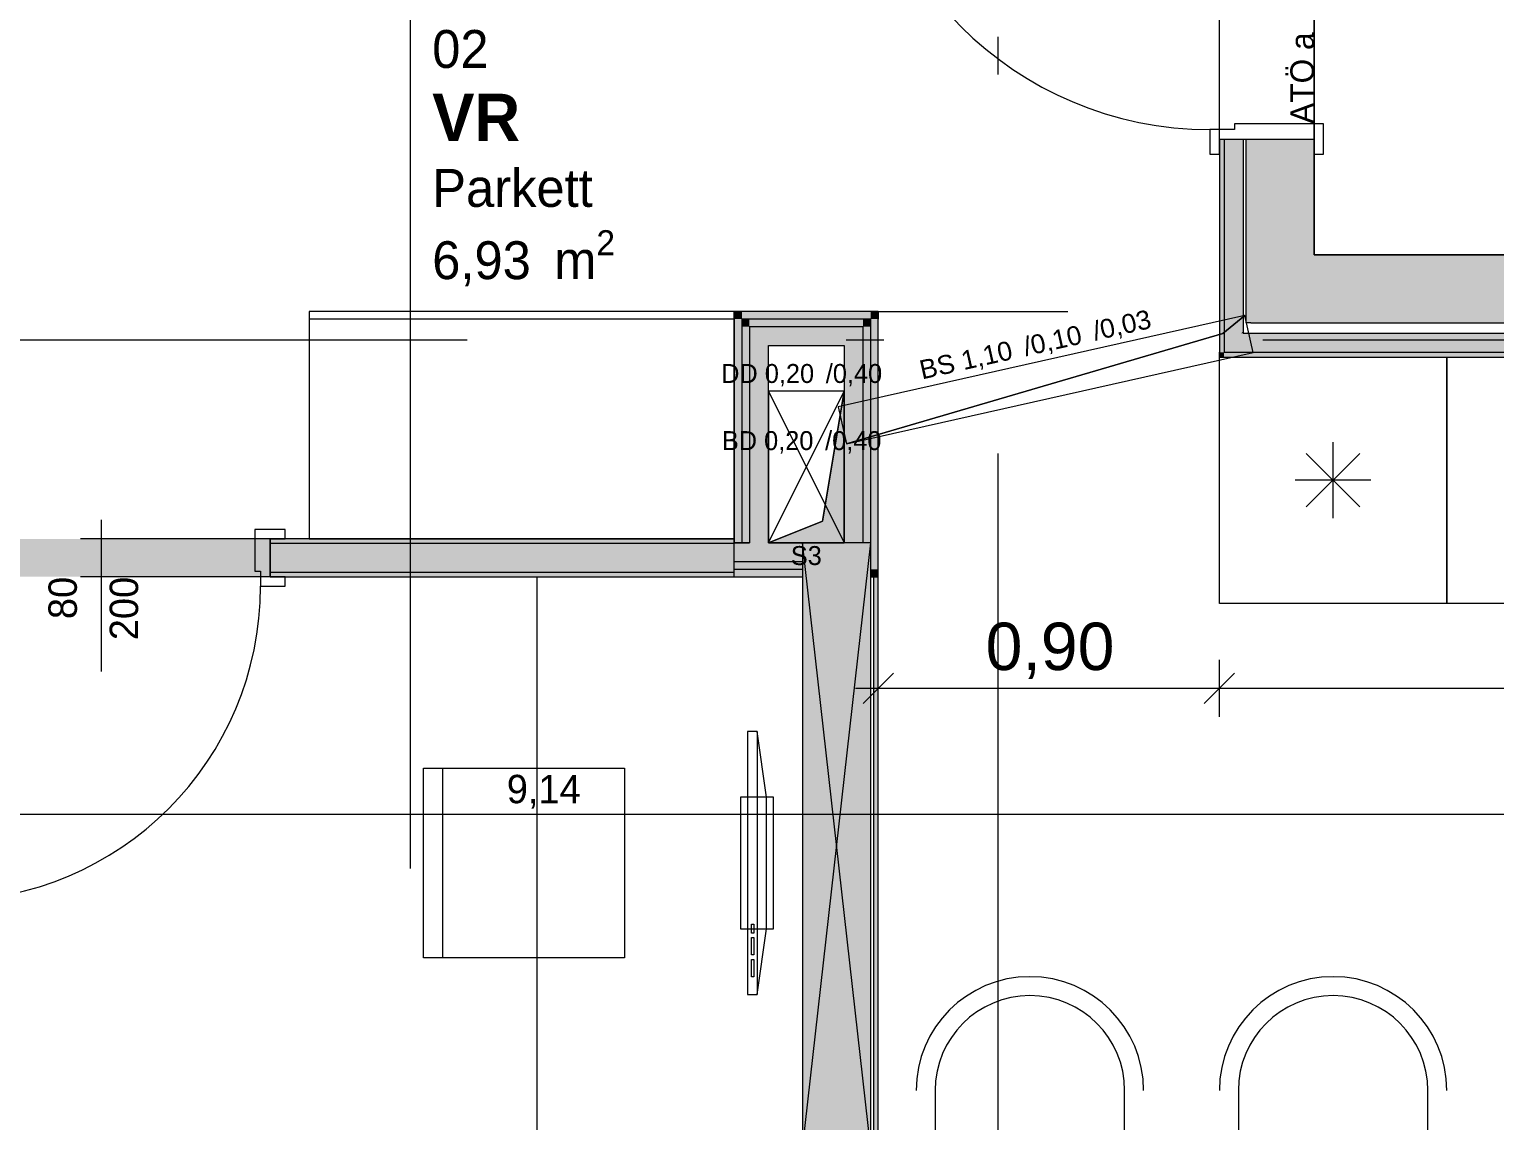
# Model space of a CAD drawing. Header units: metres. Extents: x -4 to 206, y -18 to 45.
# Drawn here: x 3.445 to 7.311, y -11.06 to -8.18 of the extents above; entities that cross this region are included whole.
import ezdxf

# ---------------------------------------------------------------- set-up
doc = ezdxf.new("R2010")
doc.units = ezdxf.units.M
doc.header["$MEASUREMENT"] = 0
for name, pattern in [('Achse', [0.004, 0.002, -0.001, 0, -0.001]), ('Schnittlinie', [0.006, 0.003, -0.0015, 0, -0.0015]), ('Strichlinie eng', [0.002, 0.0015, -0.0005]), ('Untersicht', [0.001, 0.0005, -0.0005])]:
    doc.linetypes.add(name, pattern=pattern)
for name, color, linetype in [('2._2.Stock PP STG1_4_000 Achsraster', 7, 'Continuous'), ('2._2.Stock PP STG1_4_120 Wand Innen tragend', 7, 'Continuous'), ('2._2.Stock PP STG1_4_130 Wand Innen', 7, 'Continuous'), ('2._2.Stock PP STG1_4_150 Stütze', 7, 'Continuous'), ('2._2.Stock PP STG1_4_170 Schachtwände', 7, 'Continuous'), ('2._2.Stock PP STG1_4_220 Bodenaufbau', 7, 'Continuous'), ('2._2.Stock PP STG1_4_270 Deckendurchbruchsymbol', 7, 'Continuous'), ('2._2.Stock PP STG1_4_510 Möblierung', 7, 'Continuous'), ('2._2.Stock PP STG1_4_530 Küche', 7, 'Continuous'), ('2._2.Stock PP STG1_4_810 Raum', 7, 'Continuous'), ('2._2.Stock PP STG1_4_815 Raumbegrenzung', 7, 'Continuous'), ('2._2.Stock PP STG1_4_851 Marker Schnitt', 7, 'Continuous'), ('2._2.Stock PP STG1_4_945 Einreichplan Beschriftung', 7, 'Continuous'), ('2._2.Stock PP STG1_4_950 Polierplan Bemaßung', 7, 'Continuous'), ('2._2.Stock PP STG1_4_950-1 Polierplan Bemaßung Küche', 7, 'Continuous')]:
    doc.layers.add(name, color=color, linetype=linetype)
doc.styles.add('ERSTELLTER_STIL_1', font='arial.ttf')
doc.styles.add('ERSTELLTER_STIL_2', font='')
doc.styles.add('ERSTELLTER_STIL_6', font='')
doc.styles.get('ERSTELLTER_STIL_2').set_extended_font_data('Eurostile')
doc.styles.get('ERSTELLTER_STIL_6').set_extended_font_data('Eurostile', bold=True)

msp = doc.modelspace()

# ---------------------------------------------------------------- hatches: boundary and pattern name
at = {"layer": '2._2.Stock PP STG1_4_120 Wand Innen tragend', "linetype": 'Continuous', "lineweight": 13, "true_color": 0xfb02fe}
for points in [[(6.585, -9.0325), (6.5966, -9.0325), (6.5975, -9.0315), (6.5975, -8.47), (6.585, -8.47)], [(6.5966, -9.0325), (6.585, -9.0325), (6.585, -9.045)], [(6.5966, -9.0325), (6.585, -9.045), (6.5975, -9.045), (6.5975, -9.0325)], [(6.5975, -9.0315), (6.5966, -9.0325), (6.5975, -9.0325)], [(9.435, -9.0325), (6.5975, -9.0325), (6.5975, -9.045), (9.435, -9.045)]]:
    msp.add_hatch(color=6, dxfattribs=at).paths.add_polyline_path(points)
at = {"layer": '2._2.Stock PP STG1_4_120 Wand Innen tragend', "linetype": 'Continuous', "lineweight": 13, "true_color": 0xffaa00}
for points in [[(6.5975, -8.9825), (6.6429, -8.9825), (6.6475, -8.9775), (6.6475, -8.47), (6.5975, -8.47)], [(6.5975, -8.9825), (6.5975, -9.0315), (6.6429, -8.9825)], [(6.6475, -8.9825), (6.6429, -8.9825), (6.5975, -9.0315), (6.5975, -9.0325), (6.6475, -9.0325)], [(6.6475, -8.9775), (6.6429, -8.9825), (6.6475, -8.9825)], [(9.4475, -8.9825), (6.6475, -8.9825), (6.6475, -9.0325), (9.4475, -9.0325)]]:
    msp.add_hatch(color=40, dxfattribs=at).paths.add_polyline_path(points)
at = {"layer": '2._2.Stock PP STG1_4_120 Wand Innen tragend', "linetype": 'Continuous', "lineweight": 13, "true_color": 0x3f7f02}
for points in [[(6.655, -8.775), (6.835, -8.775), (6.835, -8.47), (6.655, -8.47)], [(6.655, -8.955), (6.6683, -8.955), (6.835, -8.775), (6.655, -8.775)], [(6.835, -8.775), (6.6683, -8.955), (6.835, -8.955)], [(9.505, -8.775), (6.835, -8.775), (6.835, -8.955), (9.505, -8.955)]]:
    msp.add_hatch(color=76, dxfattribs=at).paths.add_polyline_path(points)
at = {"layer": '2._2.Stock PP STG1_4_130 Wand Innen', "linetype": 'Continuous', "lineweight": 0, "true_color": 0xffffff}
msp.add_hatch(color=7, dxfattribs=at).paths.add_polyline_path([(3.19, -9.525), (3.19, -9.625), (4.08, -9.625), (4.08, -9.525)])
at = {"layer": '2._2.Stock PP STG1_4_130 Wand Innen', "linetype": 'Continuous', "lineweight": 13, "true_color": 0xfb02fe}
for points in [[(4.08, -9.5375), (5.305, -9.5375), (5.305, -9.525), (4.08, -9.525)], [(4.08, -9.6125), (4.08, -9.625), (5.305, -9.625), (5.305, -9.6125)], [(5.685, -11.135), (5.685, -9.625), (5.6725, -9.625), (5.6725, -11.135)]]:
    msp.add_hatch(color=6, dxfattribs=at).paths.add_polyline_path(points)
at = {"layer": '2._2.Stock PP STG1_4_130 Wand Innen', "linetype": 'Continuous', "lineweight": 13, "true_color": 0xffaa00}
msp.add_hatch(color=40, dxfattribs=at).paths.add_polyline_path([(4.08, -9.6125), (5.305, -9.6125), (5.305, -9.5375), (4.08, -9.5375)])
at = {"layer": '2._2.Stock PP STG1_4_150 Stütze', "linetype": 'Continuous', "lineweight": 13, "true_color": 0x3f7f02}
msp.add_hatch(color=76, dxfattribs=at).paths.add_polyline_path([(5.485, -11.135), (5.665, -11.135), (5.665, -9.535), (5.485, -9.535)])
at = {"layer": '2._2.Stock PP STG1_4_170 Schachtwände', "linetype": 'Continuous', "lineweight": 13, "true_color": 0xfb02fe}
for points in [[(5.325, -8.945), (5.305, -8.925), (5.305, -8.945)], [(5.325, -8.925), (5.305, -8.925), (5.325, -8.945)], [(5.325, -8.945), (5.665, -8.945), (5.665, -8.925), (5.325, -8.925)], [(5.665, -8.945), (5.685, -8.945), (5.685, -8.925)], [(5.665, -8.945), (5.685, -8.925), (5.665, -8.925)], [(5.305, -8.945), (5.305, -9.535), (5.325, -9.535), (5.325, -8.945)], [(5.345, -8.965), (5.325, -8.945), (5.325, -8.965)], [(5.345, -8.945), (5.325, -8.945), (5.345, -8.965)], [(5.325, -8.965), (5.325, -9.535), (5.345, -9.535), (5.345, -8.965)], [(5.345, -8.965), (5.645, -8.965), (5.645, -8.945), (5.345, -8.945)], [(5.645, -8.965), (5.665, -8.965), (5.665, -8.945)], [(5.645, -8.965), (5.665, -8.945), (5.645, -8.945)], [(5.665, -8.965), (5.645, -8.965), (5.645, -9.535), (5.665, -9.535)], [(5.665, -8.945), (5.665, -9.605), (5.685, -9.605), (5.685, -8.945)], [(5.305, -9.585), (5.305, -9.605), (5.485, -9.605), (5.485, -9.585)], [(5.305, -9.605), (5.305, -9.625), (5.485, -9.625), (5.485, -9.605)], [(5.665, -9.605), (5.685, -9.625), (5.685, -9.605)], [(5.665, -9.625), (5.685, -9.625), (5.665, -9.605)]]:
    msp.add_hatch(color=6, dxfattribs=at).paths.add_polyline_path(points)
at = {"layer": '2._2.Stock PP STG1_4_170 Schachtwände', "linetype": 'Continuous', "lineweight": 13, "true_color": 0xffaa00}
for points in [[(5.395, -9.015), (5.345, -8.965), (5.345, -9.015)], [(5.395, -8.965), (5.345, -8.965), (5.395, -9.015)], [(5.395, -9.015), (5.595, -9.015), (5.595, -8.965), (5.395, -8.965)], [(5.595, -9.015), (5.645, -9.015), (5.645, -8.965)], [(5.595, -9.015), (5.645, -8.965), (5.595, -8.965)], [(5.345, -9.015), (5.345, -9.535), (5.395, -9.535), (5.395, -9.015)], [(5.595, -9.015), (5.595, -9.535), (5.645, -9.535), (5.645, -9.015)], [(5.305, -9.535), (5.305, -9.585), (5.485, -9.585), (5.485, -9.535)]]:
    msp.add_hatch(color=40, dxfattribs=at).paths.add_polyline_path(points)
at = {"layer": '2._2.Stock PP STG1_4_270 Deckendurchbruchsymbol', "linetype": 'Continuous', "lineweight": 0}
msp.add_hatch(color=8, dxfattribs=at).paths.add_polyline_path([(5.395, -9.535), (5.595, -9.535), (5.595, -9.135), (5.5379, -9.4779)])

# ---------------------------------------------------------------- linework, layer by layer
at = {"layer": '2._2.Stock PP STG1_4_000 Achsraster', "color": 5, "linetype": 'Achse', "lineweight": 0, "ltscale": 1000}
for p, q in [((6, 3), (6, -18)), ((-1.5, -9), (21, -9))]:
    msp.add_line(p, q, dxfattribs=at)
at = {"layer": '2._2.Stock PP STG1_4_120 Wand Innen tragend', "color": 8, "linetype": 'Continuous', "lineweight": 13, "ltscale": 1000}
for p, q in [((6.585, -8.47), (6.585, -7.48)), ((6.835, -8.47), (6.835, -7.48))]:
    msp.add_line(p, q, dxfattribs=at)
at = {"layer": '2._2.Stock PP STG1_4_120 Wand Innen tragend', "color": 7, "linetype": 'Continuous', "lineweight": 13, "ltscale": 1000}
for p, q in [((6.625, -8.445), (6.56, -8.445)), ((6.56, -8.445), (6.56, -8.51)), ((6.86, -8.43), (6.625, -8.43)), ((6.625, -8.43), (6.625, -8.445)), ((6.86, -8.51), (6.86, -8.43)), ((6.585, -8.47), (6.5975, -8.47)), ((6.585, -8.51), (6.585, -8.47)), ((6.585, -8.47), (6.835, -8.47)), ((6.585, -8.47), (6.5975, -8.47)), ((6.585, -8.47), (6.5975, -8.47)), ((6.5975, -8.47), (6.5975, -8.9825)), ((6.5975, -8.47), (6.6475, -8.47)), ((6.5975, -8.47), (6.6475, -8.47)), ((6.5975, -8.47), (6.6475, -8.47)), ((6.6475, -8.47), (6.6475, -8.955)), ((6.6475, -8.47), (6.655, -8.47)), ((6.6475, -8.47), (6.655, -8.47)), ((6.6475, -8.47), (6.655, -8.47)), ((6.835, -8.47), (6.835, -8.51)), ((6.56, -8.51), (6.585, -8.51)), ((6.835, -8.51), (6.86, -8.51)), ((6.6475, -8.955), (6.6475, -8.9775)), ((6.6475, -8.955), (6.6475, -8.9775)), ((6.5975, -8.9825), (6.5975, -9.0315)), ((6.5975, -8.9825), (6.5975, -9.0315)), ((6.6475, -8.9775), (6.6475, -8.9825)), ((6.6475, -8.9775), (6.6475, -8.9825)), ((6.6475, -8.9825), (6.655, -8.9825)), ((6.655, -8.9825), (9.4975, -8.9825)), ((6.5975, -9.0315), (6.5975, -9.0325)), ((6.5975, -9.0315), (6.5975, -9.0325)), ((6.5975, -9.0325), (6.6475, -9.0325)), ((6.6475, -9.0325), (9.4475, -9.0325))]:
    msp.add_line(p, q, dxfattribs=at)
at = {"layer": '2._2.Stock PP STG1_4_120 Wand Innen tragend', "color": 7, "linetype": 'Continuous', "lineweight": 18, "ltscale": 1000}
for p, q in [((6.655, -8.47), (6.655, -8.775)), ((6.655, -8.47), (6.835, -8.47)), ((6.655, -8.47), (6.835, -8.47)), ((6.655, -8.47), (6.835, -8.47)), ((6.655, -8.775), (6.655, -8.955)), ((6.655, -8.775), (6.655, -8.955)), ((6.6683, -8.955), (6.655, -8.955)), ((6.6683, -8.955), (6.835, -8.955)), ((6.835, -8.955), (9.505, -8.955))]:
    msp.add_line(p, q, dxfattribs=at)
at = {"layer": '2._2.Stock PP STG1_4_120 Wand Innen tragend', "color": 7, "linetype": 'Continuous', "lineweight": 13, "ltscale": 1000, "flags": 128}
for points in [[(6.585, -8.47), (6.585, -9.0325)], [(6.585, -9.045), (6.585, -9.0325)], [(6.585, -9.045), (9.435, -9.045)]]:
    msp.add_lwpolyline(points, dxfattribs=at)
at = {"layer": '2._2.Stock PP STG1_4_120 Wand Innen tragend', "color": 7, "linetype": 'Continuous', "lineweight": 18, "ltscale": 1000, "flags": 128}
for points in [[(6.835, -8.775), (6.835, -8.47)], [(13.295, -8.775), (6.835, -8.775)]]:
    msp.add_lwpolyline(points, dxfattribs=at)
at = {"layer": '2._2.Stock PP STG1_4_120 Wand Innen tragend', "color": 7, "linetype": 'Continuous', "lineweight": 13, "ltscale": 1000}
msp.add_arc((6.56, -7.515), 0.93, 180, 270, dxfattribs=at)
at = {"layer": '2._2.Stock PP STG1_4_130 Wand Innen', "color": 7, "linetype": 'Continuous', "lineweight": 13, "ltscale": 1000}
for p, q in [((3.635, -9.875), (3.635, -9.475)), ((4.04, -9.5), (4.04, -9.61)), ((4.12, -9.5), (4.04, -9.5)), ((4.12, -9.525), (4.12, -9.5)), ((4.08, -9.625), (4.08, -9.525)), ((4.08, -9.525), (4.12, -9.525)), ((4.04, -9.61), (4.055, -9.61)), ((4.055, -9.61), (4.055, -9.65)), ((4.12, -9.625), (4.08, -9.625)), ((4.12, -9.65), (4.12, -9.625)), ((4.055, -9.65), (4.12, -9.65))]:
    msp.add_line(p, q, dxfattribs=at)
at = {"layer": '2._2.Stock PP STG1_4_130 Wand Innen', "color": 8, "linetype": 'Untersicht', "lineweight": 13, "ltscale": 1000}
for p, q in [((4.08, -9.525), (3.19, -9.525)), ((4.08, -9.625), (3.19, -9.625))]:
    msp.add_line(p, q, dxfattribs=at)
at = {"layer": '2._2.Stock PP STG1_4_130 Wand Innen', "color": 7, "linetype": 'Continuous', "lineweight": 18, "ltscale": 1000}
for p, q in [((4.08, -9.525), (4.08, -9.5375)), ((4.08, -9.525), (4.08, -9.5375)), ((4.08, -9.525), (4.08, -9.5375)), ((5.305, -9.5375), (4.08, -9.5375)), ((4.08, -9.5375), (4.08, -9.6125)), ((4.08, -9.5375), (4.08, -9.6125)), ((4.08, -9.5375), (4.08, -9.6125)), ((4.08, -9.6125), (5.305, -9.6125)), ((4.08, -9.6125), (4.08, -9.625)), ((4.08, -9.6125), (4.08, -9.625)), ((4.08, -9.6125), (4.08, -9.625)), ((5.6725, -9.625), (5.6725, -11.135))]:
    msp.add_line(p, q, dxfattribs=at)
at = {"layer": '2._2.Stock PP STG1_4_130 Wand Innen', "color": 7, "linetype": 'Continuous', "lineweight": 18, "ltscale": 1000, "flags": 128}
for points in [[(5.305, -9.525), (4.08, -9.525)], [(5.305, -9.625), (5.305, -9.525)], [(4.08, -9.625), (5.305, -9.625)], [(5.685, -9.625), (5.665, -9.625)], [(5.685, -11.135), (5.685, -9.625)]]:
    msp.add_lwpolyline(points, dxfattribs=at)
at = {"layer": '2._2.Stock PP STG1_4_130 Wand Innen', "color": 7, "linetype": 'Continuous', "lineweight": 13, "ltscale": 1000}
msp.add_arc((3.225, -9.65), 0.83, 270, 0, dxfattribs=at)
at = {"layer": '2._2.Stock PP STG1_4_150 Stütze', "color": 7, "linetype": 'Continuous', "lineweight": 13, "ltscale": 1000}
for p, q in [((5.485, -11.135), (5.665, -9.535)), ((5.665, -11.135), (5.485, -9.535))]:
    msp.add_line(p, q, dxfattribs=at)
at = {"layer": '2._2.Stock PP STG1_4_150 Stütze', "color": 7, "linetype": 'Continuous', "lineweight": 18, "ltscale": 1000, "flags": 128}
msp.add_lwpolyline([(5.485, -11.135), (5.665, -11.135), (5.665, -9.535), (5.485, -9.535)], close=True, dxfattribs=at)
at = {"layer": '2._2.Stock PP STG1_4_170 Schachtwände', "color": 7, "linetype": 'Continuous', "lineweight": 18, "ltscale": 1000}
for p, q in [((5.345, -8.945), (5.325, -8.945)), ((5.325, -8.945), (5.325, -8.965)), ((5.325, -8.965), (5.325, -9.535)), ((5.645, -8.945), (5.345, -8.945)), ((5.345, -8.965), (5.345, -9.015)), ((5.395, -8.965), (5.345, -8.965)), ((5.345, -8.965), (5.345, -9.015)), ((5.595, -8.965), (5.395, -8.965)), ((5.645, -8.965), (5.595, -8.965)), ((5.665, -8.945), (5.645, -8.945)), ((5.645, -9.015), (5.645, -8.965)), ((5.645, -9.015), (5.645, -8.965)), ((5.665, -8.965), (5.665, -8.945)), ((5.665, -9.535), (5.665, -8.965)), ((5.345, -9.015), (5.345, -9.535)), ((5.645, -9.535), (5.645, -9.015)), ((5.305, -9.585), (5.485, -9.585)), ((5.305, -9.605), (5.485, -9.605))]:
    msp.add_line(p, q, dxfattribs=at)
at = {"layer": '2._2.Stock PP STG1_4_170 Schachtwände', "color": 7, "linetype": 'Continuous', "lineweight": 18, "ltscale": 1000, "flags": 128}
for points in [[(5.305, -8.925), (5.305, -8.945)], [(5.685, -8.925), (5.305, -8.925)], [(5.685, -8.925), (5.685, -8.945)], [(5.305, -8.945), (5.305, -9.535)], [(5.685, -9.605), (5.685, -8.945)], [(5.395, -9.015), (5.595, -9.015)], [(5.395, -9.535), (5.395, -9.015)], [(5.595, -9.015), (5.595, -9.535)], [(5.345, -9.535), (5.305, -9.535)], [(5.305, -9.585), (5.305, -9.535)], [(5.305, -9.535), (5.325, -9.535)], [(5.325, -9.535), (5.345, -9.535)], [(5.485, -9.535), (5.395, -9.535)], [(5.305, -9.605), (5.305, -9.585)], [(5.305, -9.625), (5.305, -9.605)], [(5.305, -9.625), (5.485, -9.625)], [(5.665, -9.625), (5.685, -9.625)], [(5.685, -9.625), (5.685, -9.605)]]:
    msp.add_lwpolyline(points, dxfattribs=at)
at = {"layer": '2._2.Stock PP STG1_4_220 Bodenaufbau', "color": 7, "linetype": 'Continuous', "lineweight": 13, "ltscale": 1000, "true_color": 0xf4f4f4, "flags": 128}
for points in [[(6.835, -8.775), (6.835, -6.225), (8.295, -6.225), (8.295, -5.7475), (8.745, -5.7475), (8.745, -3.865), (11.105, -3.865), (11.105, -6.225), (13.385, -6.225), (13.385, -8.775)], [(6.835, -8.775), (8.105, -8.775), (8.105, -7.555), (12.165, -7.555), (12.165, -8.775), (13.385, -8.775), (13.385, -6.225), (11.105, -6.225), (11.105, -6.045), (8.975, -6.045), (8.975, -6.225), (6.835, -6.225)]]:
    msp.add_lwpolyline(points, close=True, dxfattribs=at)
at = {"layer": '2._2.Stock PP STG1_4_270 Deckendurchbruchsymbol', "color": 7, "linetype": 'Strichlinie eng', "lineweight": 13, "ltscale": 1000}
for p, q in [((5.395, -9.535), (5.595, -9.135)), ((5.395, -9.135), (5.595, -9.535))]:
    msp.add_line(p, q, dxfattribs=at)
at = {"layer": '2._2.Stock PP STG1_4_270 Deckendurchbruchsymbol', "color": 1, "linetype": 'Continuous', "lineweight": 0, "ltscale": 1000, "flags": 128}
for points in [[(6.5941, -8.9828), (6.6523, -8.9359), (5.5789, -9.1765), (5.6008, -9.2741)], [(5.6008, -9.2741), (6.6742, -9.0335), (6.6523, -8.9359), (6.5941, -8.9828)]]:
    msp.add_lwpolyline(points, close=True, dxfattribs=at)
at = {"layer": '2._2.Stock PP STG1_4_270 Deckendurchbruchsymbol', "color": 7, "linetype": 'Continuous', "lineweight": 13, "ltscale": 1000, "flags": 128}
for points in [[(5.5379, -9.4779), (5.595, -9.135), (5.395, -9.135), (5.395, -9.535)], [(5.395, -9.535), (5.595, -9.535), (5.595, -9.135), (5.5379, -9.4779)]]:
    msp.add_lwpolyline(points, close=True, dxfattribs=at)
at = {"layer": '2._2.Stock PP STG1_4_270 Deckendurchbruchsymbol', "color": 7, "linetype": 'Strichlinie eng', "lineweight": 13, "ltscale": 1000, "flags": 128}
msp.add_lwpolyline([(5.595, -9.535), (5.595, -9.135), (5.395, -9.135), (5.395, -9.535)], close=True, dxfattribs=at)
at = {"layer": '2._2.Stock PP STG1_4_510 Möblierung', "color": 8, "linetype": 'Continuous', "lineweight": 13, "ltscale": 1000, "true_color": 0x7e7f7f}
for p, q in [((5.305, -8.945), (4.1834, -8.945)), ((5.365, -10.0332), (5.365, -10.7268)), ((4.535, -10.13), (4.535, -10.63)), ((5.35, -10.565), (5.35, -10.5419)), ((5.35, -10.5419), (5.3563, -10.5419)), ((5.3563, -10.5419), (5.3563, -10.565)), ((5.3563, -10.565), (5.35, -10.565)), ((5.35, -10.6228), (5.35, -10.5765)), ((5.35, -10.5765), (5.3563, -10.5765)), ((5.3563, -10.5765), (5.3563, -10.6228)), ((5.3563, -10.6228), (5.35, -10.6228)), ((5.35, -10.6806), (5.35, -10.6344)), ((5.35, -10.6344), (5.3563, -10.6344)), ((5.3563, -10.6344), (5.3563, -10.6806)), ((5.3563, -10.6806), (5.35, -10.6806))]:
    msp.add_line(p, q, dxfattribs=at)
at = {"layer": '2._2.Stock PP STG1_4_510 Möblierung', "color": 8, "linetype": 'Continuous', "lineweight": 13, "ltscale": 1000, "true_color": 0x7e7f7f, "flags": 128}
for points in [[(5.305, -8.925), (4.1834, -8.925), (4.1834, -9.525), (5.305, -9.525)], [(4.785, -11.135), (4.785, -9.625), (5.485, -9.625), (5.485, -11.135)], [(5.34, -10.0332), (5.34, -10.7268), (5.365, -10.7268), (5.39, -10.5534), (5.39, -10.2066), (5.365, -10.0332)], [(5.015, -10.13), (5.015, -10.63), (4.485, -10.63), (4.485, -10.13)], [(5.3216, -10.2066), (5.3216, -10.5534), (5.4084, -10.5534), (5.4084, -10.2066)]]:
    msp.add_lwpolyline(points, close=True, dxfattribs=at)
for points in [[(5.835, -11.23), (6.335, -11.23), (6.335, -10.98, 1), (5.835, -10.98)], [(6.635, -11.23), (7.135, -11.23), (7.135, -10.98, 1), (6.635, -10.98)]]:
    msp.add_lwpolyline(points, format="xyb", close=True, dxfattribs=at)
at = {"layer": '2._2.Stock PP STG1_4_510 Möblierung', "color": 8, "linetype": 'Continuous', "lineweight": 13, "ltscale": 1000, "true_color": 0x7e7f7f}
for centre in [(6.085, -10.98), (6.885, -10.98)]:
    msp.add_arc(centre, 0.3, 0, 180, dxfattribs=at)
at = {"layer": '2._2.Stock PP STG1_4_530 Küche', "color": 150, "linetype": 'Strichlinie eng', "lineweight": 13, "ltscale": 1000, "true_color": 0x0f7ffe}
for p, q in [((7.185, -9.345), (7.185, -9.045)), ((7.185, -9.045), (9.435, -9.045)), ((9.135, -9.345), (7.185, -9.345))]:
    msp.add_line(p, q, dxfattribs=at)
at = {"layer": '2._2.Stock PP STG1_4_530 Küche', "color": 150, "linetype": 'Continuous', "lineweight": 13, "ltscale": 1000, "true_color": 0x0f7ffe}
for p, q in [((6.885, -9.47), (6.885, -9.27)), ((6.9557, -9.4407), (6.8143, -9.2993)), ((6.8143, -9.4407), (6.9557, -9.2993)), ((6.985, -9.37), (6.785, -9.37))]:
    msp.add_line(p, q, dxfattribs=at)
at = {"layer": '2._2.Stock PP STG1_4_530 Küche', "color": 150, "linetype": 'Continuous', "lineweight": 13, "ltscale": 1000, "true_color": 0x0f7ffe, "flags": 128}
for points in [[(7.185, -9.695), (6.585, -9.695), (6.585, -9.045), (7.185, -9.045)], [(7.185, -9.045), (9.435, -9.045), (9.435, -11.045), (8.785, -11.045), (8.785, -9.695), (7.185, -9.695)]]:
    msp.add_lwpolyline(points, close=True, dxfattribs=at)
at = {"layer": '2._2.Stock PP STG1_4_815 Raumbegrenzung', "color": 8, "linetype": 'Untersicht', "lineweight": 13, "ltscale": 1000}
msp.add_line((5.685, -8.925), (6.585, -8.925), dxfattribs=at)
at = {"layer": '2._2.Stock PP STG1_4_851 Marker Schnitt', "color": 7, "linetype": 'Schnittlinie', "lineweight": 13, "ltscale": 1000}
msp.add_line((4.45, 4.805), (4.45, -18), dxfattribs=at)
at = {"layer": '2._2.Stock PP STG1_4_950 Polierplan Bemaßung', "color": 7, "linetype": 'Continuous', "lineweight": 13, "ltscale": 1000}
msp.add_line((0.3639, -10.2514), (9.505, -10.2514), dxfattribs=at)
at = {"layer": '2._2.Stock PP STG1_4_950-1 Polierplan Bemaßung Küche', "color": 150, "linetype": 'Continuous', "lineweight": 13, "ltscale": 1000, "true_color": 0x0f7ffe}
for p, q in [((5.685, -9.9942), (5.685, -9.8442)), ((6.585, -9.9942), (6.585, -9.8442)), ((5.725, -9.8792), (5.645, -9.9592)), ((6.625, -9.8792), (6.545, -9.9592)), ((5.625, -9.9192), (5.685, -9.9192)), ((5.685, -9.9192), (6.585, -9.9192)), ((6.585, -9.9192), (8.785, -9.9192))]:
    msp.add_line(p, q, dxfattribs=at)

# ---------------------------------------------------------------- texts
at = {"layer": '2._2.Stock PP STG1_4_130 Wand Innen', "color": 7, "linetype": 'Continuous', "lineweight": 13, "char_height": 0.075, "attachment_point": 9, "rotation": 90, "style": 'ERSTELLTER_STIL_2'}
for s, insert in [('\\A1;{\\pqr;\\pt0;\\fEurostile|b0|i0|c0|p0;\\W1.000000;80}', (3.5714, -9.625)), ('\\A1;{\\pqr;\\pt0;\\fEurostile|b0|i0|c0|p0;\\W1.000000;200}', (3.733, -9.625))]:
    msp.add_mtext(s, dxfattribs=dict(at, insert=insert))
at = {"layer": '2._2.Stock PP STG1_4_270 Deckendurchbruchsymbol', "color": 1, "linetype": 'Continuous', "lineweight": 0, "insert": (6.114, -9.049), "char_height": 0.05, "attachment_point": 8, "rotation": 12.6345, "style": 'ERSTELLTER_STIL_1'}
msp.add_mtext('\\A1;{\\pqc;\\pt0;\\fArial|b0|i0|c0|p0;\\W1.000000;BS 1,10\\fArial|b0|i0|c0|p0;\\W1.000000;\\A1{\\H.66x;\\S^  ;}\\fArial|b0|i0|c0|p0;\\W1.000000; /0,10\\fArial|b0|i0|c0|p0;\\W1.000000;\\A1{\\H.66x;\\S^  ;}\\fArial|b0|i0|c0|p0;\\W1.000000; /0,03\\fArial|b0|i0|c0|p0;\\W1.000000;\\A1{\\H.66x;\\S^  ;}}', dxfattribs=at)
at = {"layer": '2._2.Stock PP STG1_4_270 Deckendurchbruchsymbol', "color": 1, "linetype": 'Continuous', "lineweight": 0, "char_height": 0.05, "style": 'ERSTELLTER_STIL_2'}
for s, insert, attachment_point in [('\\A1;{\\pqc;\\pt0;\\fEurostile|b0|i0|c0|p0;\\W1.000000;DD 0,20\\fEurostile|b0|i0|c0|p0;\\W1.000000;\\A1{\\H.66x;\\S^  ;}\\fEurostile|b0|i0|c0|p0;\\W1.000000; /0,40\\fEurostile|b0|i0|c0|p0;\\W1.000000;\\A1{\\H.66x;\\S^  ;}\\fEurostile|b0|i0|c0|p0;\\W1.000000;\\fEurostile|b0|i0|c0|p0;\\W1.000000;\\A1{\\H.66x;\\S^  ;}}', (5.495, -9.1281), 8), ('\\A1;{\\pqc;\\pt0;\\fEurostile|b0|i0|c0|p0;\\W1.000000;BD 0,20\\fEurostile|b0|i0|c0|p0;\\W1.000000;\\A1{\\H.66x;\\S^  ;}\\fEurostile|b0|i0|c0|p0;\\W1.000000; /0,40\\fEurostile|b0|i0|c0|p0;\\W1.000000;\\A1{\\H.66x;\\S^  ;}\\fEurostile|b0|i0|c0|p0;\\W1.000000;\\fEurostile|b0|i0|c0|p0;\\W1.000000;\\A1{\\H.66x;\\S^  ;}}', (5.495, -9.3052), 8), ('\\A1;{\\pqc;\\pt0;\\fEurostile|b0|i0|c0|p0;\\W1.000000;S3}', (5.495, -9.5439), 2)]:
    msp.add_mtext(s, dxfattribs=dict(at, insert=insert, attachment_point=attachment_point))
at = {"layer": '2._2.Stock PP STG1_4_810 Raum', "color": 7, "linetype": 'Continuous', "lineweight": 13, "attachment_point": 1}
for s, insert, char_height, style in [('\\A1;{\\pql;\\pt0;\\fEurostile|b0|i0|c0|p0;\\W1.000000;02}', (4.5079, -8.1823), 0.1, 'ERSTELLTER_STIL_2'), ('\\A1;{\\pql;\\pt0;\\fEurostile|b1|i0|c0|p0;\\W1.000000;VR}', (4.5079, -8.3504), 0.125, 'ERSTELLTER_STIL_6'), ('\\A1;{\\pql;\\pt0;\\fEurostile|b0|i0|c0|p0;\\W1.000000;Parkett}', (4.5079, -8.5489), 0.1, 'ERSTELLTER_STIL_2'), ('\\A1;{\\pql;\\pt0,0.05;\\fEurostile|b0|i0|c0|p0;\\W1.000000;6,93\\fEurostile|b0|i0|c0|p0;\\W1.000000;\\A1{\\H.66x;\\S^  ;}\\fEurostile|b0|i0|c0|p0;\\W1.000000; m\\fEurostile|b0|i0|c0|p0;\\W1.000000;\\A1{\\H.66x;\\S2^  ;}}', (4.5079, -8.7104), 0.1, 'ERSTELLTER_STIL_2')]:
    msp.add_mtext(s, dxfattribs=dict(at, insert=insert, char_height=char_height, style=style))
at = {"layer": '2._2.Stock PP STG1_4_945 Einreichplan Beschriftung', "color": 5, "linetype": 'Continuous', "lineweight": 0, "insert": (6.8356, -8.43), "char_height": 0.0625, "attachment_point": 7, "rotation": 90, "style": 'ERSTELLTER_STIL_2'}
msp.add_mtext('\\A1;{\\pql;\\fEurostile|b0|i0|c0|p0;\\W1.000000;ATÖ a}', dxfattribs=at)
at = {"layer": '2._2.Stock PP STG1_4_950 Polierplan Bemaßung', "color": 7, "linetype": 'Continuous', "lineweight": 13, "insert": (4.7047, -10.2364), "char_height": 0.075, "width": 0.22978, "attachment_point": 7, "style": 'ERSTELLTER_STIL_2'}
msp.add_mtext('\\A1;{\\pql;\\fEurostile|b0|i0|c0|p0;\\W1.000000;9,14}', dxfattribs=at)
at = {"layer": '2._2.Stock PP STG1_4_950-1 Polierplan Bemaßung Küche', "color": 150, "linetype": 'Continuous', "lineweight": 13, "true_color": 0x0f7ffe, "insert": (5.9682, -9.8942), "char_height": 0.125, "width": 0.33365, "attachment_point": 7, "style": 'ERSTELLTER_STIL_1'}
msp.add_mtext('\\A1;{\\pql;\\fArial|b0|i0|c0|p0;\\W1.000000;0,90}', dxfattribs=at)

doc.saveas('drawing.dxf')
